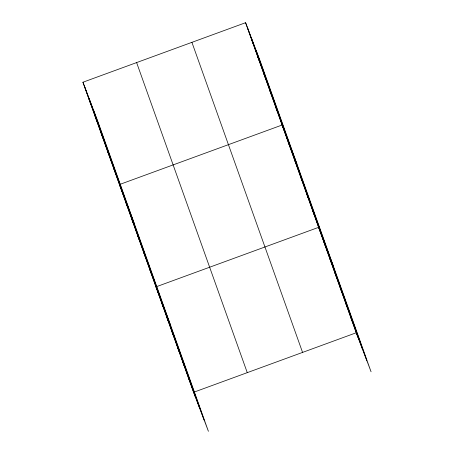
<?xml version="1.0" encoding="UTF-8"?>
<svg xmlns="http://www.w3.org/2000/svg" width="454" height="454" viewBox="0 0 454 454"><rect width="100%" height="100%" fill="white"/><g stroke="black" fill="none" stroke-linecap="round" stroke-linejoin="round"><path stroke-width="0.68" d="M82.934 82.231L97.752 121.241L208.409 431.3L193.591 392.29L82.934 82.231L245.591 22.7L260.409 61.71L371.066 371.769L356.248 332.759L245.591 22.7M120.111 184.307L282.11 125.02L296.927 164.03M193.591 392.29L356.248 332.759M251.681 39.753L253.468 44.475M257.764 56.807L259.557 61.528M263.848 73.86L265.641 78.582M269.937 90.913L271.73 95.635M276.021 107.967L277.814 112.688M288.194 142.074L289.987 146.795M294.277 159.127L296.07 163.849M300.366 176.18L302.16 180.902M306.45 193.234L308.243 197.955M312.539 210.287L314.333 215.003M333.44 266.35L318.623 227.341L155.966 286.871L170.783 325.881M323.997 242.402L325.79 247.118M329.371 257.458L331.165 262.179M334.746 272.519L336.539 277.241M340.12 287.581L341.913 292.302M345.494 302.642L347.287 307.358M350.868 317.698L352.662 322.419M89.024 99.284L90.811 104M95.107 116.338L96.901 121.053M101.191 133.391L102.984 138.107M107.28 150.444L109.073 155.16M113.364 167.498L115.157 172.214M119.453 184.551L134.27 223.561M125.537 201.604L127.33 206.32M131.62 218.658L133.414 223.374M137.71 235.711L139.503 240.427M143.793 252.764L145.586 257.48M149.882 269.818L151.676 274.534M161.34 301.927L163.134 306.649M166.714 316.988L168.508 321.71M172.089 332.05L173.882 336.766M177.463 347.111L179.256 351.827M182.837 362.167L184.63 366.889M188.217 377.229L190.005 381.95M256.113 50.394L366.764 360.453M251.686 38.738L362.337 348.797M247.385 27.422L358.036 337.481M191.917 42.347L302.568 352.406M136.614 62.584L247.265 372.643M93.456 109.925L204.107 419.984M89.029 98.263L199.681 408.322M84.728 86.947L195.379 397.006"/></g></svg>
